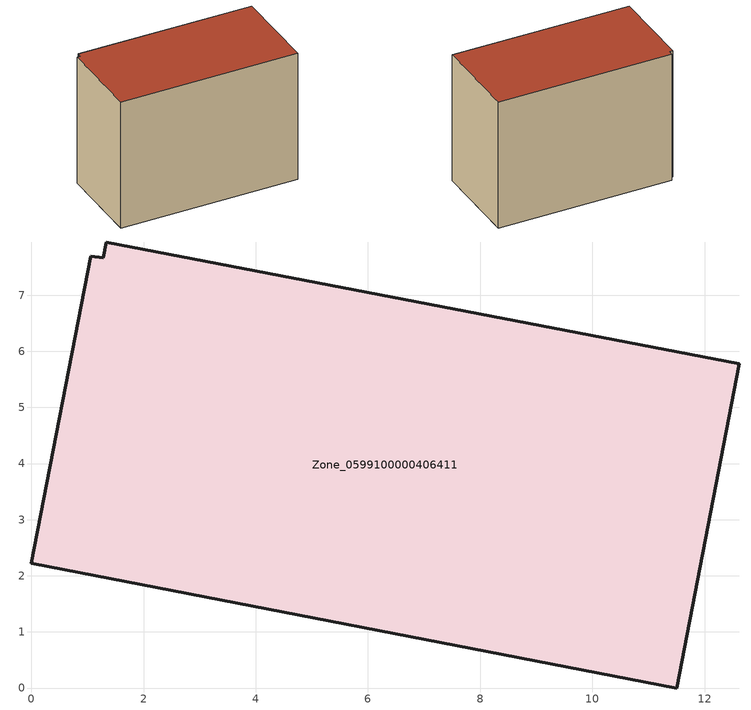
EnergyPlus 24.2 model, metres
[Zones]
Zone_0599100000406411
 floor ground (C_G): 1.29,7.67 1.34,7.95 12.62,5.78 11.5,0 0,2.22 1.06,7.7 z0
 wall outside (C_F): 11.5,0 12.62,5.78 1.34,7.95 1.29,7.67 1.06,7.7 0,2.22 11.5,0 z0:8.72
 roof outside (C_R): 1.34,7.95 1.29,7.67 1.06,7.7 0,2.22 11.5,0 12.62,5.78 z8.72
[BUILDING]
Pand.0599100000406411: North Axis=0; Terrain=City; Loads Convergence Tolerance Value=0.04; Temperature Convergence Tolerance Value=0.4; Solar Distribution=FullExterior; Maximum Number of Warmup Days=25; Minimum Number of Warmup Days=1
[Site:Location]
Rotterdam.The.Hague.AP_ZH_NLD Design_Conditions: Latitude=51.96; Longitude=4.45; Time Zone=1; Elevation=-4.5
[SITE:GROUNDTEMPERATURE:BUILDINGSURFACE]
18, 18, 18, 18, 18, 18, 18, 18, 18, 18, 18, 18
[MATERIAL] Thermal Absorptance=0.9; Solar Absorptance=0.7; Visible Absorptance=0.7
Name | Roughness | Thickness | Conductivity | Density | Specific Heat
G.TC.1992-2005 | MediumSmooth | 0.15 | 0.06 | 540 | 1210
F.TC.1992-2005 | Rough | 0.3 | 0.12 | 1920 | 840
R.TC.1992-2005 | MediumRough | 0.2 | 0.08 | 1500 | 1000
[CONSTRUCTION]
C_G: G.TC.1992-2005
C_F: F.TC.1992-2005
C_R: R.TC.1992-2005
[ZONE]
Zone_0599100000406411: Type=1; Multiplier=1; Ceiling Height=Autocalculate; Volume=Autocalculate; Floor Area=autocalculate; Part of Total Floor Area=Yes
[ZONEINFILTRATION:DESIGNFLOWRATE]
Infil_Zone_0599100000406411: Zone or ZoneList or Space or SpaceList=Zone_0599100000406411; Schedule=AlwaysOn; Design Flow Rate Calculation Method=Flow/Area; Flow Rate per Floor Area=0.0015; Constant Term Coefficient=1; Temperature Term Coefficient=0; Velocity Term Coefficient=0; Velocity Squared Term Coefficient=0
[HVACTEMPLATE:ZONE:IDEALLOADSAIRSYSTEM]
Zone_0599100000406411: Maximum Heating Supply Air Temperature=50; Minimum Cooling Supply Air Temperature=13; Maximum Heating Supply Air Humidity Ratio=0.0156; Minimum Cooling Supply Air Humidity Ratio=0.0077; Heating Limit=NoLimit; Cooling Limit=NoLimit; Dehumidification Control Type=ConstantSensibleHeatRatio; Cooling Sensible Heat Ratio=0.7; Dehumidification Setpoint=60; Humidification Control Type=None; Humidification Setpoint=30; Outdoor Air Method=None; Outdoor Air Flow Rate per Person=0.00944; Outdoor Air Flow Rate per Zone Floor Area=0; Outdoor Air Flow Rate per Zone=0; Demand Controlled Ventilation Type=None; Outdoor Air Economizer Type=NoEconomizer; Heat Recovery Type=None; Sensible Heat Recovery Effectiveness=0.7; Latent Heat Recovery Effectiveness=0.65
[ZONECONTROL:THERMOSTAT]
ThermostatControl_Zone_0599100000406411: Zone or ZoneList=Zone_0599100000406411; Control Type Schedule=DualSetpointControlType; Control 1=Thermostat_Zone_0599100000406411; Temperature Difference Between Cutout And Setpoint=0
[THERMOSTATSETPOINT:DUALSETPOINT]
Thermostat_Zone_0599100000406411: Heating Setpoint Temperature Schedule=HeatingSetpoint_Zone_0599100000406411; Cooling Setpoint Temperature Schedule=CoolingSetpoint_Zone_0599100000406411
[SCHEDULE:COMPACT]
HeatingSetpoint_Zone_0599100000406411: Through: 12/31, For: AllDays, Until: 24:00, 21
CoolingSetpoint_Zone_0599100000406411: Through: 12/31, For: AllDays, Until: 24:00, 24
DualSetpointControlType: Through: 12/31, For: AllDays, Until: 24:00, 4
AlwaysOn: Through: 12/31, For: AllDays, Until: 24:00, 1
